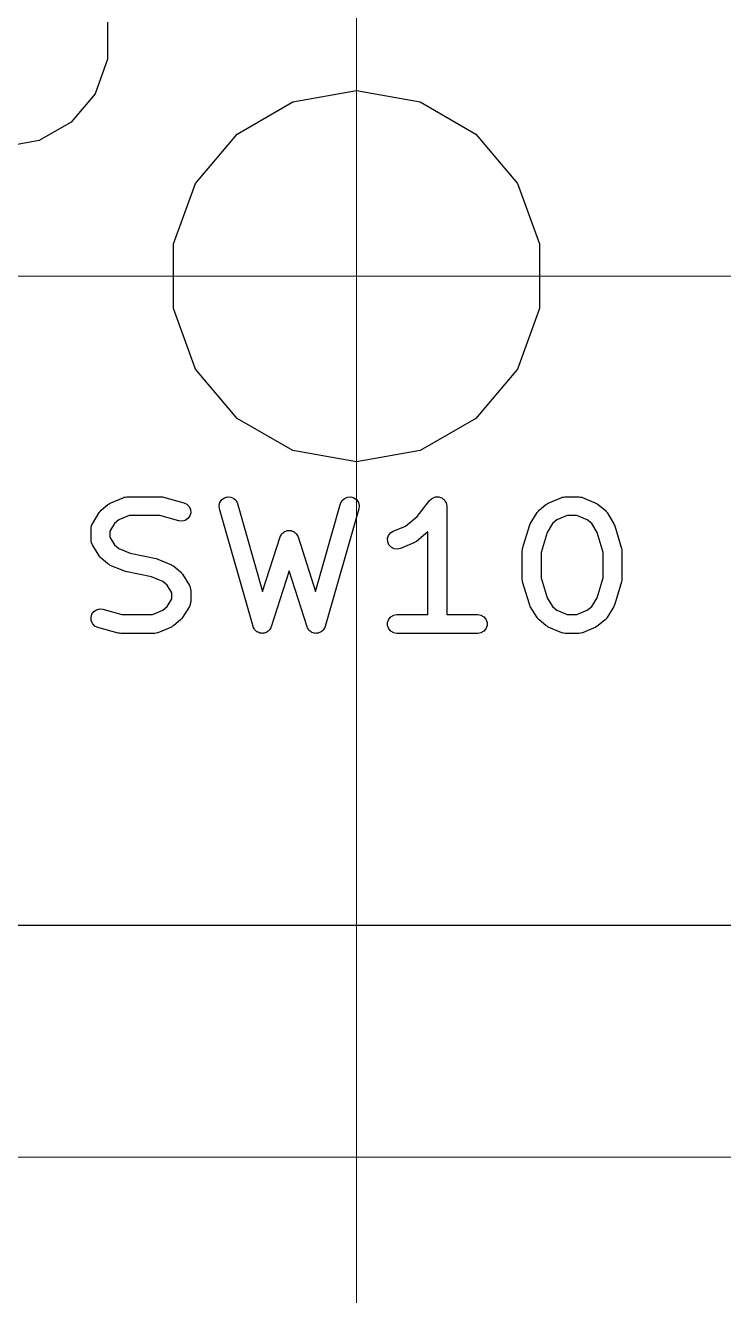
# Model space of a CAD drawing. Header units: millimetres. Extents: x 24 to 200, y 24 to 188.
# Drawn here: x 59.46 to 66.98, y 106.63 to 120.33 of the extents above; entities that cross this region are included whole.
import ezdxf

# ---------------------------------------------------------------- set-up
doc = ezdxf.new("R2010")
doc.units = ezdxf.units.MM
doc.layers.add('3_SwitchPlate', color=6, linetype='Continuous')
doc.layers.add('7_PCBサンプル', color=7, linetype='Continuous')
doc.layers.add('補助線', color=4, linetype='Continuous', lineweight=5, transparency=0.5)

# ---------------------------------------------------------------- blocks, each defined once
blk = doc.blocks.new('hhskb2-F.SilkS')
at = {"layer": '7_PCBサンプル'}
for p, q in [((47.3199, -66.2608), (47.3199, -66.6592)), ((47.3199, -66.6592), (47.1836, -67.0337)), ((47.1836, -67.0337), (46.9275, -67.3389)), ((49.3154, -67.1192), (50, -66.9985)), ((50, -66.9985), (50.6846, -67.1192)), ((48.7134, -67.4667), (49.3154, -67.1192)), ((50.6846, -67.1192), (51.2865, -67.4667)), ((46.9275, -67.3389), (46.5824, -67.5382)), ((48.2666, -67.9992), (48.7134, -67.4667)), ((51.2865, -67.4667), (51.7334, -67.9992)), ((46.5824, -67.5382), (46.19, -67.6074)), ((48.0289, -68.6524), (48.2666, -67.9992)), ((51.7334, -67.9992), (51.9711, -68.6524)), ((48.0289, -69.3476), (48.0289, -68.6524)), ((51.9711, -68.6524), (51.9711, -69.3476)), ((48.2666, -70.0008), (48.0289, -69.3476)), ((51.9711, -69.3476), (51.7334, -70.0008)), ((48.7134, -70.5332), (48.2666, -70.0008)), ((51.7334, -70.0008), (51.2865, -70.5332)), ((49.3154, -70.8808), (48.7134, -70.5332)), ((51.2865, -70.5332), (50.6846, -70.8808)), ((50, -71.0015), (49.3154, -70.8808)), ((50.6846, -70.8808), (50, -71.0015)), ((47.2498, -71.5224), (47.3224, -71.4619)), ((47.3224, -71.4619), (47.3356, -71.4544)), ((47.3356, -71.4544), (47.3484, -71.4462)), ((47.3484, -71.4462), (47.4935, -71.3857)), ((47.4935, -71.3857), (47.4958, -71.3852)), ((47.4958, -71.3852), (47.4978, -71.3841)), ((47.4978, -71.3841), (47.5129, -71.3814)), ((47.5129, -71.3814), (47.5279, -71.378)), ((47.5279, -71.378), (47.5303, -71.3783)), ((47.5303, -71.3783), (47.5326, -71.3779)), ((47.5326, -71.3779), (47.8954, -71.3779)), ((47.8954, -71.3779), (47.909, -71.3803)), ((47.909, -71.3803), (47.9226, -71.3816)), ((47.9226, -71.3816), (48.1403, -71.4421)), ((48.1403, -71.4421), (48.1722, -71.4573)), ((48.1722, -71.4573), (48.1969, -71.4825)), ((48.1969, -71.4825), (48.2115, -71.5146)), ((48.5198, -71.4723), (48.5284, -71.4381)), ((48.5235, -71.5074), (48.5198, -71.4723)), ((48.5284, -71.4381), (48.5481, -71.4089)), ((48.5481, -71.4089), (48.5767, -71.3882)), ((48.5767, -71.3882), (48.6106, -71.3785)), ((48.6106, -71.3785), (48.6458, -71.381)), ((48.6458, -71.381), (48.678, -71.3953)), ((48.678, -71.3953), (48.7034, -71.4199)), ((48.7034, -71.4199), (48.7188, -71.4516)), ((48.7188, -71.4516), (48.9895, -72.399)), ((49.5591, -72.399), (49.8297, -71.4516)), ((49.8297, -71.4516), (49.8452, -71.4199)), ((49.8452, -71.4199), (49.8705, -71.3953)), ((49.8705, -71.3953), (49.9028, -71.381)), ((49.9028, -71.381), (49.938, -71.3785)), ((49.938, -71.3785), (49.9719, -71.3882)), ((49.9719, -71.3882), (50.0004, -71.4089)), ((50.0004, -71.4089), (50.0202, -71.4381)), ((50.0202, -71.4381), (50.0288, -71.4723)), ((50.0288, -71.4723), (50.0251, -71.5074)), ((50.6528, -71.5895), (50.7915, -71.4161)), ((50.7915, -71.4161), (50.7924, -71.4153)), ((50.7924, -71.4153), (50.793, -71.4142)), ((50.793, -71.4142), (50.8056, -71.4036)), ((50.8056, -71.4036), (50.818, -71.3927)), ((50.818, -71.3927), (50.8191, -71.3923)), ((50.8191, -71.3923), (50.8201, -71.3915)), ((50.8201, -71.3915), (50.8355, -71.3859)), ((50.8355, -71.3859), (50.8509, -71.3799)), ((50.8509, -71.3799), (50.8521, -71.3799)), ((50.8521, -71.3799), (50.8532, -71.3795)), ((50.8532, -71.3795), (50.8697, -71.3795)), ((50.8697, -71.3795), (50.8862, -71.3791)), ((50.8862, -71.3791), (50.8873, -71.3795)), ((50.8873, -71.3795), (50.8885, -71.3795)), ((50.8885, -71.3795), (50.904, -71.3851)), ((50.904, -71.3851), (50.9196, -71.3904)), ((50.9196, -71.3904), (50.9205, -71.3911)), ((50.9205, -71.3911), (50.9217, -71.3915)), ((50.9217, -71.3915), (50.9343, -71.4021)), ((50.9343, -71.4021), (50.9471, -71.4124)), ((50.9471, -71.4124), (50.9478, -71.4134)), ((50.9478, -71.4134), (50.9487, -71.4142)), ((50.9487, -71.4142), (50.9569, -71.4285)), ((50.9569, -71.4285), (50.9655, -71.4426)), ((50.9655, -71.4426), (50.9657, -71.4437)), ((50.9657, -71.4437), (50.9663, -71.4448)), ((50.9663, -71.4448), (50.9692, -71.461)), ((50.9692, -71.461), (50.9724, -71.4771)), ((50.9724, -71.4771), (50.9722, -71.4783)), ((50.9722, -71.4783), (50.9725, -71.4795)), ((50.9725, -71.4795), (50.9725, -72.6479)), ((51.967, -71.5224), (52.0395, -71.4619)), ((52.0395, -71.4619), (52.0527, -71.4544)), ((52.0527, -71.4544), (52.0655, -71.4462)), ((52.0655, -71.4462), (52.2106, -71.3857)), ((52.2106, -71.3857), (52.2129, -71.3852)), ((52.2129, -71.3852), (52.215, -71.3841)), ((52.215, -71.3841), (52.2301, -71.3814)), ((52.2301, -71.3814), (52.2451, -71.378)), ((52.2451, -71.378), (52.2474, -71.3783)), ((52.2474, -71.3783), (52.2497, -71.3779)), ((52.2497, -71.3779), (52.3949, -71.3779)), ((52.3949, -71.3779), (52.3972, -71.3783)), ((52.3972, -71.3783), (52.3995, -71.378)), ((52.3995, -71.378), (52.4145, -71.3814)), ((52.4145, -71.3814), (52.4296, -71.3841)), ((52.4296, -71.3841), (52.4316, -71.3852)), ((52.4316, -71.3852), (52.4339, -71.3857)), ((52.4339, -71.3857), (52.5791, -71.4462)), ((52.5791, -71.4462), (52.5919, -71.4544)), ((52.5919, -71.4544), (52.605, -71.4619)), ((52.605, -71.4619), (52.6776, -71.5224)), ((47.1552, -71.6692), (47.2277, -71.5482)), ((47.2277, -71.5482), (47.2388, -71.5354)), ((47.2388, -71.5354), (47.2498, -71.5224)), ((47.5529, -71.5811), (47.4407, -71.6279)), ((47.8816, -71.5811), (47.5529, -71.5811)), ((48.0859, -71.6379), (47.8816, -71.5811)), ((48.1843, -71.6125), (48.1552, -71.6325)), ((48.2048, -71.5838), (48.1843, -71.6125)), ((48.2143, -71.5498), (48.2048, -71.5838)), ((48.2115, -71.5146), (48.2143, -71.5498)), ((48.8863, -72.7774), (48.5235, -71.5074)), ((50.0251, -71.5074), (49.6623, -72.7774)), ((50.5273, -71.694), (50.6528, -71.5895)), ((51.8723, -71.6692), (51.9449, -71.5482)), ((51.9449, -71.5482), (51.956, -71.5354)), ((51.956, -71.5354), (51.967, -71.5224)), ((52.27, -71.5811), (52.1578, -71.6279)), ((52.3745, -71.5811), (52.27, -71.5811)), ((52.4868, -71.6279), (52.3745, -71.5811)), ((52.6776, -71.5224), (52.6886, -71.5354)), ((52.6886, -71.5354), (52.6997, -71.5482)), ((52.6997, -71.5482), (52.7723, -71.6692)), ((47.1407, -71.7214), (47.1424, -71.7118)), ((47.1407, -71.8424), (47.1407, -71.7214)), ((47.1424, -71.7118), (47.1425, -71.7021)), ((47.1425, -71.7021), (47.1454, -71.6946)), ((47.1454, -71.6946), (47.1468, -71.6867)), ((47.1468, -71.6867), (47.1517, -71.6782)), ((47.1517, -71.6782), (47.1552, -71.6692)), ((47.3931, -71.6675), (47.3439, -71.7496)), ((47.3439, -71.7496), (47.3439, -71.8142)), ((47.4407, -71.6279), (47.3931, -71.6675)), ((48.1211, -71.6413), (48.0859, -71.6379)), ((48.1552, -71.6325), (48.1211, -71.6413)), ((49.2099, -71.7657), (49.2201, -71.7565)), ((49.2201, -71.7565), (49.2238, -71.7549)), ((49.2238, -71.7549), (49.227, -71.7525)), ((49.227, -71.7525), (49.24, -71.7483)), ((49.24, -71.7483), (49.2527, -71.7431)), ((49.2527, -71.7431), (49.2568, -71.7429)), ((49.2568, -71.7429), (49.2606, -71.7417)), ((49.2606, -71.7417), (49.2743, -71.7422)), ((49.2743, -71.7422), (49.288, -71.7417)), ((49.288, -71.7417), (49.2918, -71.7429)), ((49.2918, -71.7429), (49.2959, -71.7431)), ((49.2959, -71.7431), (49.3085, -71.7483)), ((49.3085, -71.7483), (49.3216, -71.7525)), ((49.3216, -71.7525), (49.3248, -71.7549)), ((49.3248, -71.7549), (49.3285, -71.7565)), ((49.3285, -71.7565), (49.3387, -71.7657)), ((50.3666, -71.7676), (50.3964, -71.7486)), ((50.3964, -71.7486), (50.5273, -71.694)), ((50.7693, -71.7569), (50.6456, -71.86)), ((50.7693, -72.6479), (50.7693, -71.7569)), ((51.7895, -71.9341), (51.8621, -71.6922)), ((51.8621, -71.6922), (51.8678, -71.681)), ((51.8678, -71.681), (51.8723, -71.6692)), ((52.1103, -71.6675), (52.0531, -71.7628)), ((52.1578, -71.6279), (52.1103, -71.6675)), ((52.5343, -71.6675), (52.4868, -71.6279)), ((52.5915, -71.7628), (52.5343, -71.6675)), ((52.7723, -71.6692), (52.7768, -71.681)), ((52.7768, -71.681), (52.7825, -71.6922)), ((52.7825, -71.6922), (52.855, -71.9341)), ((47.1424, -71.852), (47.1407, -71.8424)), ((47.1425, -71.8617), (47.1424, -71.852)), ((47.1454, -71.8692), (47.1425, -71.8617)), ((47.1468, -71.8771), (47.1454, -71.8692)), ((47.1517, -71.8856), (47.1468, -71.8771)), ((47.1552, -71.8947), (47.1517, -71.8856)), ((47.2277, -72.0156), (47.1552, -71.8947)), ((47.3439, -71.8142), (47.3931, -71.8963)), ((47.3931, -71.8963), (47.4407, -71.9359)), ((48.9895, -72.399), (49.1775, -71.8114)), ((49.1775, -71.8114), (49.1794, -71.8078)), ((49.1794, -71.8078), (49.1803, -71.8039)), ((49.1803, -71.8039), (49.1876, -71.7923)), ((49.1876, -71.7923), (49.1939, -71.7802)), ((49.1939, -71.7802), (49.1969, -71.7775)), ((49.1969, -71.7775), (49.1991, -71.7741)), ((49.1991, -71.7741), (49.2099, -71.7657)), ((49.3387, -71.7657), (49.3495, -71.7741)), ((49.3495, -71.7741), (49.3516, -71.7775)), ((49.3516, -71.7775), (49.3546, -71.7802)), ((49.3546, -71.7802), (49.361, -71.7923)), ((49.361, -71.7923), (49.3683, -71.8039)), ((49.3683, -71.8039), (49.3692, -71.8078)), ((49.3692, -71.8078), (49.3711, -71.8114)), ((49.3711, -71.8114), (49.5591, -72.399)), ((50.3347, -71.8293), (50.3452, -71.7957)), ((50.3363, -71.8646), (50.3347, -71.8293)), ((50.3499, -71.8971), (50.3363, -71.8646)), ((50.3452, -71.7957), (50.3666, -71.7676)), ((50.3737, -71.9231), (50.3499, -71.8971)), ((50.6196, -71.8757), (50.4745, -71.9362)), ((50.6324, -71.8675), (50.6196, -71.8757)), ((50.6456, -71.86), (50.6324, -71.8675)), ((52.0531, -71.7628), (51.9885, -71.9782)), ((52.6561, -71.9782), (52.5915, -71.7628)), ((47.2389, -72.0284), (47.2277, -72.0156)), ((47.2498, -72.0414), (47.2389, -72.0284)), ((47.4407, -71.9359), (47.5627, -71.9868)), ((47.5627, -71.9868), (47.8436, -72.0453)), ((50.4051, -71.9393), (50.3737, -71.9231)), ((50.4401, -71.9439), (50.4051, -71.9393)), ((50.4745, -71.9362), (50.4401, -71.9439)), ((51.7853, -71.9633), (51.7878, -71.9488)), ((51.7853, -72.2657), (51.7853, -71.9633)), ((51.7878, -71.9488), (51.7895, -71.9341)), ((51.9885, -71.9782), (51.9885, -72.2508)), ((52.6561, -72.2508), (52.6561, -71.9782)), ((52.855, -71.9341), (52.8568, -71.9488)), ((52.8568, -71.9488), (52.8593, -71.9633)), ((52.8593, -71.9633), (52.8593, -72.2657)), ((47.3224, -72.1019), (47.2498, -72.0414)), ((47.3356, -72.1094), (47.3224, -72.1019)), ((47.3484, -72.1176), (47.3356, -72.1094)), ((47.4935, -72.1781), (47.3484, -72.1176)), ((47.8436, -72.0453), (47.8525, -72.0489)), ((47.8525, -72.0489), (47.8619, -72.051)), ((47.8619, -72.051), (48.0071, -72.1115)), ((48.0071, -72.1115), (48.0199, -72.1196)), ((48.0199, -72.1196), (48.033, -72.1272)), ((48.033, -72.1272), (48.1056, -72.1877)), ((47.5029, -72.1802), (47.4935, -72.1781)), ((47.5118, -72.1838), (47.5029, -72.1802)), ((47.7927, -72.2423), (47.5118, -72.1838)), ((47.9148, -72.2931), (47.7927, -72.2423)), ((47.9623, -72.3327), (47.9148, -72.2931)), ((48.1056, -72.1877), (48.1166, -72.2006)), ((48.1166, -72.2006), (48.1277, -72.2134)), ((48.1277, -72.2134), (48.2003, -72.3344)), ((49.2743, -72.1757), (49.0808, -72.7805)), ((49.4678, -72.7805), (49.2743, -72.1757)), ((51.7878, -72.2802), (51.7853, -72.2657)), ((51.7895, -72.2949), (51.7878, -72.2802)), ((51.8621, -72.5368), (51.7895, -72.2949)), ((51.9885, -72.2508), (52.0531, -72.4662)), ((52.5915, -72.4662), (52.6561, -72.2508)), ((52.855, -72.2949), (52.7825, -72.5368)), ((52.8568, -72.2802), (52.855, -72.2949)), ((52.8593, -72.2657), (52.8568, -72.2802)), ((48.0115, -72.4148), (47.9623, -72.3327)), ((48.0115, -72.4795), (48.0115, -72.4148)), ((48.2003, -72.3344), (48.2037, -72.3435)), ((48.2037, -72.3435), (48.2086, -72.3519)), ((48.2086, -72.3519), (48.21, -72.3598)), ((48.21, -72.3598), (48.2129, -72.3673)), ((48.2129, -72.3673), (48.2131, -72.3771)), ((48.2131, -72.3771), (48.2147, -72.3867)), ((48.2147, -72.3867), (48.2147, -72.5076)), ((47.9148, -72.6012), (47.9623, -72.5615)), ((47.9623, -72.5615), (48.0115, -72.4795)), ((48.2003, -72.5599), (48.1277, -72.6808)), ((48.2037, -72.5508), (48.2003, -72.5599)), ((48.2086, -72.5424), (48.2037, -72.5508)), ((48.21, -72.5344), (48.2086, -72.5424)), ((48.2129, -72.5269), (48.21, -72.5344)), ((48.2131, -72.5172), (48.2129, -72.5269)), ((48.2147, -72.5076), (48.2131, -72.5172)), ((51.8678, -72.5481), (51.8621, -72.5368)), ((51.8723, -72.5599), (51.8678, -72.5481)), ((51.9449, -72.6808), (51.8723, -72.5599)), ((52.0531, -72.4662), (52.1103, -72.5615)), ((52.1103, -72.5615), (52.1578, -72.6012)), ((52.4868, -72.6012), (52.5343, -72.5615)), ((52.5343, -72.5615), (52.5915, -72.4662)), ((52.7723, -72.5599), (52.6997, -72.6808)), ((52.7768, -72.5481), (52.7723, -72.5599)), ((52.7825, -72.5368), (52.7768, -72.5481)), ((47.1412, -72.6793), (47.1506, -72.6453)), ((47.1439, -72.7144), (47.1412, -72.6793)), ((47.1585, -72.7466), (47.1439, -72.7144)), ((47.1506, -72.6453), (47.1711, -72.6166)), ((47.1711, -72.6166), (47.2002, -72.5966)), ((47.2002, -72.5966), (47.2344, -72.5878)), ((47.2344, -72.5878), (47.2695, -72.5912)), ((47.2695, -72.5912), (47.4738, -72.6479)), ((47.4738, -72.6479), (47.8025, -72.6479)), ((47.8025, -72.6479), (47.9148, -72.6012)), ((48.1056, -72.7066), (48.033, -72.7671)), ((48.1166, -72.6937), (48.1056, -72.7066)), ((48.1277, -72.6808), (48.1166, -72.6937)), ((50.3354, -72.7319), (50.3474, -72.6987)), ((50.3474, -72.6987), (50.3701, -72.6717)), ((50.3701, -72.6717), (50.4007, -72.6541)), ((50.4007, -72.6541), (50.4354, -72.6479)), ((50.4354, -72.6479), (50.7693, -72.6479)), ((50.9725, -72.6479), (51.3063, -72.6479)), ((51.3063, -72.6479), (51.341, -72.6541)), ((51.341, -72.6541), (51.3716, -72.6717)), ((51.3716, -72.6717), (51.3943, -72.6987)), ((51.3943, -72.6987), (51.4063, -72.7319)), ((51.956, -72.6936), (51.9449, -72.6808)), ((51.967, -72.7066), (51.956, -72.6936)), ((52.0395, -72.7671), (51.967, -72.7066)), ((52.1578, -72.6012), (52.27, -72.6479)), ((52.27, -72.6479), (52.3745, -72.6479)), ((52.3745, -72.6479), (52.4868, -72.6012)), ((52.6776, -72.7066), (52.605, -72.7671)), ((52.6886, -72.6936), (52.6776, -72.7066)), ((52.6997, -72.6808), (52.6886, -72.6936)), ((47.1833, -72.7717), (47.1585, -72.7466)), ((47.2151, -72.7869), (47.1833, -72.7717)), ((47.4328, -72.8474), (47.2151, -72.7869)), ((47.4465, -72.8487), (47.4328, -72.8474)), ((47.46, -72.8511), (47.4465, -72.8487)), ((47.8229, -72.8511), (47.46, -72.8511)), ((47.8252, -72.8507), (47.8229, -72.8511)), ((47.8275, -72.851), (47.8252, -72.8507)), ((47.8425, -72.8477), (47.8275, -72.851)), ((47.8576, -72.845), (47.8425, -72.8477)), ((47.8596, -72.8438), (47.8576, -72.845)), ((47.8619, -72.8433), (47.8596, -72.8438)), ((48.0071, -72.7828), (47.8619, -72.8433)), ((48.0199, -72.7746), (48.0071, -72.7828)), ((48.033, -72.7671), (48.0199, -72.7746)), ((48.8888, -72.7825), (48.8863, -72.7774)), ((48.89, -72.788), (48.8888, -72.7825)), ((48.8964, -72.7983), (48.89, -72.788)), ((48.9017, -72.8092), (48.8964, -72.7983)), ((48.9058, -72.8131), (48.9017, -72.8092)), ((48.9088, -72.8178), (48.9058, -72.8131)), ((48.9184, -72.8253), (48.9088, -72.8178)), ((48.9271, -72.8337), (48.9184, -72.8253)), ((48.9322, -72.836), (48.9271, -72.8337)), ((48.9367, -72.8394), (48.9322, -72.836)), ((48.9483, -72.8431), (48.9367, -72.8394)), ((48.9593, -72.8481), (48.9483, -72.8431)), ((48.9649, -72.8485), (48.9593, -72.8481)), ((48.9703, -72.8502), (48.9649, -72.8485)), ((48.9824, -72.8497), (48.9703, -72.8502)), ((48.9945, -72.8506), (48.9824, -72.8497)), ((48.9999, -72.849), (48.9945, -72.8506)), ((49.0056, -72.8488), (48.9999, -72.849)), ((49.0168, -72.8442), (49.0056, -72.8488)), ((49.0285, -72.8409), (49.0168, -72.8442)), ((49.033, -72.8376), (49.0285, -72.8409)), ((49.0382, -72.8354), (49.033, -72.8376)), ((49.0472, -72.8273), (49.0382, -72.8354)), ((49.057, -72.8202), (49.0472, -72.8273)), ((49.0602, -72.8155), (49.057, -72.8202)), ((49.0643, -72.8117), (49.0602, -72.8155)), ((49.07, -72.801), (49.0643, -72.8117)), ((49.0768, -72.7909), (49.07, -72.801)), ((49.0781, -72.7855), (49.0768, -72.7909)), ((49.0808, -72.7805), (49.0781, -72.7855)), ((49.4704, -72.7855), (49.4678, -72.7805)), ((49.4718, -72.7909), (49.4704, -72.7855)), ((49.4786, -72.801), (49.4718, -72.7909)), ((49.4842, -72.8117), (49.4786, -72.801)), ((49.4884, -72.8155), (49.4842, -72.8117)), ((49.4916, -72.8202), (49.4884, -72.8155)), ((49.5014, -72.8273), (49.4916, -72.8202)), ((49.5103, -72.8354), (49.5014, -72.8273)), ((49.5156, -72.8376), (49.5103, -72.8354)), ((49.5201, -72.8409), (49.5156, -72.8376)), ((49.5318, -72.8442), (49.5201, -72.8409)), ((49.543, -72.8488), (49.5318, -72.8442)), ((49.5486, -72.849), (49.543, -72.8488)), ((49.554, -72.8506), (49.5486, -72.849)), ((49.5661, -72.8497), (49.554, -72.8506)), ((49.5783, -72.8502), (49.5661, -72.8497)), ((49.5836, -72.8485), (49.5783, -72.8502)), ((49.5892, -72.8481), (49.5836, -72.8485)), ((49.6003, -72.8431), (49.5892, -72.8481)), ((49.6119, -72.8394), (49.6003, -72.8431)), ((49.6163, -72.836), (49.6119, -72.8394)), ((49.6215, -72.8337), (49.6163, -72.836)), ((49.6302, -72.8253), (49.6215, -72.8337)), ((49.6398, -72.8178), (49.6302, -72.8253)), ((49.6428, -72.8131), (49.6398, -72.8178)), ((49.6468, -72.8092), (49.6428, -72.8131)), ((49.6521, -72.7983), (49.6468, -72.8092)), ((49.6586, -72.788), (49.6521, -72.7983)), ((49.6598, -72.7825), (49.6586, -72.788)), ((49.6623, -72.7774), (49.6598, -72.7825)), ((50.3354, -72.7672), (50.3354, -72.7319)), ((50.3474, -72.8003), (50.3354, -72.7672)), ((50.3701, -72.8274), (50.3474, -72.8003)), ((50.4007, -72.845), (50.3701, -72.8274)), ((50.4354, -72.8511), (50.4007, -72.845)), ((51.3063, -72.8511), (50.4354, -72.8511)), ((51.341, -72.845), (51.3063, -72.8511)), ((51.3716, -72.8274), (51.341, -72.845)), ((51.3943, -72.8003), (51.3716, -72.8274)), ((51.4063, -72.7672), (51.3943, -72.8003)), ((51.4063, -72.7319), (51.4063, -72.7672)), ((52.0527, -72.7746), (52.0395, -72.7671)), ((52.0655, -72.7828), (52.0527, -72.7746)), ((52.2106, -72.8433), (52.0655, -72.7828)), ((52.2129, -72.8438), (52.2106, -72.8433)), ((52.215, -72.845), (52.2129, -72.8438)), ((52.2301, -72.8477), (52.215, -72.845)), ((52.2451, -72.851), (52.2301, -72.8477)), ((52.2474, -72.8507), (52.2451, -72.851)), ((52.2497, -72.8511), (52.2474, -72.8507)), ((52.3949, -72.8511), (52.2497, -72.8511)), ((52.3972, -72.8507), (52.3949, -72.8511)), ((52.3995, -72.851), (52.3972, -72.8507)), ((52.4145, -72.8477), (52.3995, -72.851)), ((52.4296, -72.845), (52.4145, -72.8477)), ((52.4316, -72.8438), (52.4296, -72.845)), ((52.4339, -72.8433), (52.4316, -72.8438)), ((52.5791, -72.7828), (52.4339, -72.8433)), ((52.5919, -72.7746), (52.5791, -72.7828)), ((52.605, -72.7671), (52.5919, -72.7746))]:
    blk.add_line(p, q, dxfattribs=at)

msp = doc.modelspace()

# ---------------------------------------------------------------- linework, layer by layer
at = {"layer": '3_SwitchPlate'}
msp.add_lwpolyline([(56.025, 110.625), (56.025, 124.625), (70.025, 124.625), (70.025, 110.625)], close=True, dxfattribs=at)
at = {"layer": '7_PCBサンプル', "lineweight": 5}
for points in [[(53.525, 108.125), (53.525, 127.125), (72.525, 127.125), (72.525, 108.125)], [(53.525, 89.125), (53.525, 108.125), (72.525, 108.125), (72.525, 89.125)]]:
    msp.add_lwpolyline(points, close=True, dxfattribs=at)
at = {"layer": '補助線'}
for p, q in [((63.025, 171.2), (63.025, 69.882)), ((45.855, 117.625), (185.21, 117.625))]:
    msp.add_line(p, q, dxfattribs=at)

# ---------------------------------------------------------------- block references
msp.add_blockref('hhskb2-F.SilkS', (13.025, 186.625))

doc.saveas('drawing.dxf')
